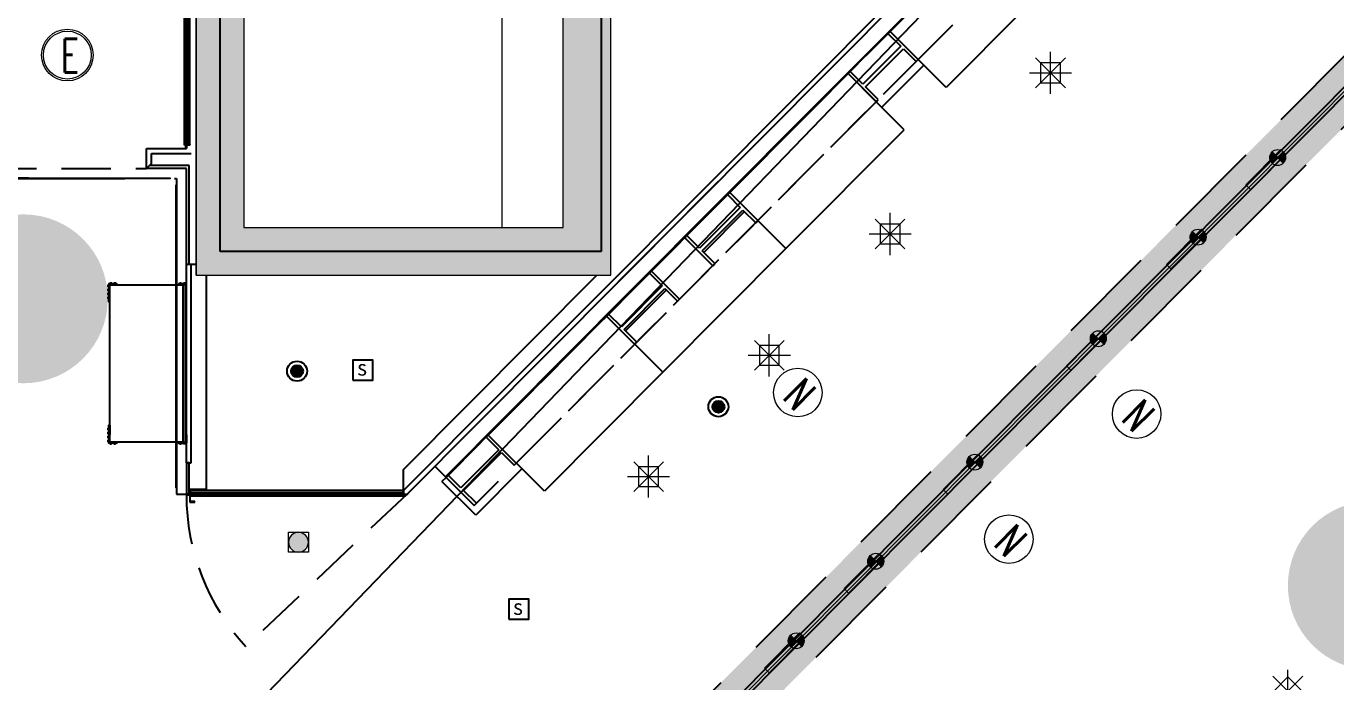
# Model space of a CAD drawing. Header units: millimetres. Extents: x 5896 to 6381, y 4295 to 4378.
# Drawn here: x 6139.4 to 6146, y 4306.98 to 4310.28 of the extents above; entities that cross this region are included whole.
import ezdxf

# ---------------------------------------------------------------- set-up
doc = ezdxf.new("R2010")
doc.units = ezdxf.units.MM
for name, pattern in [('DASHED', [0.75, 0.5, -0.25]), ('NASCOSTA', [0.375, 0.25, -0.125]), ('PHANTOM2', [1.25, 0.625, -0.125, 0.125, -0.125, 0.125, -0.125]), ('PUNTO2', [0.125, 0, -0.125]), ('TRATTEGGIATA', [0.75, 0.5, -0.25])]:
    doc.linetypes.add(name, pattern=pattern)
for name, color, linetype in [('ax-arredo piani', 2, 'Continuous'), ('ax-arredo piani rossi', 1, 'Continuous'), ('ax-arredo sez', 6, 'Continuous'), ('MERCHANDISING', 11, 'Continuous'), ('Pareti02', 3, 'Continuous'), ('piani-rossi', 1, 'Continuous'), ('proiezioni', 2, 'NASCOSTA'), ('VITI', 1, 'Continuous'), ('消防', 5, 'Continuous')]:
    doc.layers.add(name, color=color, linetype=linetype)
for name, color, linetype, true_color in [('LD_beam', 7, 'DASHED', 0x7ec8c8), ('LD_track', 7, 'Continuous', 0x7ec8c8), ('PROIEZ-FASCIONE', 7, 'TRATTEGGIATA', 0xb4b08e)]:
    doc.layers.add(name, color=color, linetype=linetype, true_color=true_color)
doc.layers.add('LD_def-points', color=11, linetype='Continuous', lineweight=5, plot=False)
for name, color, linetype, lineweight, true_color in [('LD_light', 7, 'Continuous', 5, 0xf00000), ('LD_N', 7, 'Continuous', 9, 0x41c62a), ('R-HATCH', 7, 'Continuous', 9, 0xbababa), ('R-WALL', 7, 'Continuous', 9, 0xbababa)]:
    doc.layers.add(name, color=color, linetype=linetype, lineweight=lineweight, true_color=true_color)
doc.layers.add('R-BORDER', color=7, linetype='PHANTOM2', true_color=0xdb0000, plot=False)
doc.styles.add('SIMPLEX', font='SIMPLEX.SHX', dxfattribs={"width": 0.65})
doc.styles.add('图签-仿宋', font='')
doc.styles.get('图签-仿宋').set_extended_font_data('FangSong_GB2312')

# ---------------------------------------------------------------- blocks, each defined once
blk = doc.blocks.new('f')
at = {"layer": 'LD_light', "lineweight": 5, "ltscale": 0.5}
h = blk.add_hatch(color=256, dxfattribs=at)
h.dxf.hatch_style = 1
h.paths.add_polyline_path([(-4698.39, 3404.16, 0.414214), (-4702.39, 3400.16), (-4698.39, 3400.16)])
at = {"layer": 'LD_light', "lineweight": 5}
h = blk.add_hatch(color=256, dxfattribs=at)
h.dxf.hatch_style = 1
h.paths.add_polyline_path([(-4677.39, 3398.53), (-4677.39, 3401.79), (-4702.39, 3401.79), (-4702.39, 3398.53)])
at = {"layer": 'LD_light', "lineweight": 5, "ltscale": 0.5}
h = blk.add_hatch(color=256, dxfattribs=at)
h.dxf.hatch_style = 1
h.paths.add_polyline_path([(-4694.39, 3400.16), (-4698.39, 3400.16), (-4698.39, 3396.16, 0.414214)])
at = {"layer": 'LD_light', "lineweight": 5}
for p, q in [((-4702.39, 3400.16), (-4694.39, 3400.16)), ((-4698.39, 3404.16), (-4698.39, 3396.16))]:
    blk.add_line(p, q, dxfattribs=at)
blk.add_lwpolyline([(-4677.39, 3401.79), (-4702.39, 3401.79), (-4702.39, 3398.53), (-4677.39, 3398.53)], close=True, dxfattribs=at)
blk.add_circle((-4698.39, 3400.16), 4, dxfattribs=at)
blk.add_circle((-4698.39, 3400.16), 4, dxfattribs=at)
blk = doc.blocks.new('E7')
at = {"layer": 'LD_light'}
for p, q in [((-0.075, -0.075), (0.075, 0.075)), ((-0.075, 0.075), (0.075, -0.075)), ((0, -0.1061), (0, 0.1061)), ((-0.1061, 0), (0.1061, 0))]:
    blk.add_line(p, q, dxfattribs=at)
blk.add_lwpolyline([(-0.05, -0.05), (0.05, -0.05), (0.05, 0.05), (-0.05, 0.05)], close=True, dxfattribs=at)
blk = doc.blocks.new('E2-6')
at = {"layer": 'LD_light'}
h = blk.add_hatch(color=256, dxfattribs=at)
h.dxf.hatch_style = 1
edge = h.paths.add_edge_path()
edge.add_arc((0, 0), 0.05, 0, 360)
blk.add_lwpolyline([(-0.05, -0.05), (0.05, -0.05), (0.05, 0.05), (-0.05, 0.05)], close=True, dxfattribs=at)
blk.add_circle((0, 0), 0.05, dxfattribs=at)
blk = doc.blocks.new('e')
at = {"layer": 'LD_light', "color": 160, "true_color": 0x1a53ff}
for radius in [8.4, 7.78]:
    blk.add_circle((0, 0), radius, dxfattribs=at)
at = {"layer": 'LD_light', "color": 160, "true_color": 0x1a53ff, "style": 'SIMPLEX', "width": 0.65}
blk.add_text('E', height=11.01, dxfattribs=at).set_placement((-2.02, -5.7))
blk = doc.blocks.new('notturna')
at = {"layer": 'LD_N'}
blk.add_circle((21.1399, -17.0434), 0.084, dxfattribs=at)
at = {"layer": 'LD_N', "style": 'SIMPLEX', "width": 0.65}
blk.add_text('N', height=0.1101, dxfattribs=at).set_placement((21.1144, -17.0975))
blk = doc.blocks.new('bullone fianco')
at = {"layer": 'VITI'}
for p, q in [((-0.0033, 0.0002), (-0.0033, 0.007)), ((-0.0003, 0.0081), (-0.0029, 0.0081)), ((-0.0003, 0.0059), (-0.0029, 0.0059)), ((-0.0003, 0.0013), (-0.0029, 0.0013)), ((-0.0003, -0.001), (-0.0003, 0.0081)), ((-0.0003, 0.0072), (-0.0003, 0.0081)), ((0, 0.0072), (-0.0003, 0.0072)), ((-0.0003, 0), (-0.0003, -0.001)), ((0, 0), (-0.0003, 0)), ((0, 0), (0, 0.0072)), ((-0.0003, -0.001), (-0.0029, -0.001))]:
    blk.add_line(p, q, dxfattribs=at)
for centre, radius, start, end in [((-0.0012, 0.007), 0.00209, 147.13278, 212.86722), ((0.0046, 0.0036), 0.00787, 163.22135, 196.77865), ((-0.0012, 0.0002), 0.00209, 147.13278, 212.86722)]:
    blk.add_arc(centre, radius, start, end, dxfattribs=at)
blk = doc.blocks.new('112')
at = {"layer": 'R-HATCH', "ltscale": 10000}
h = blk.add_hatch(color=253, dxfattribs=at)
h.dxf.hatch_style = 1
h.paths.add_polyline_path([(6094.1807, 4414.4756), (6095.3307, 4414.4756), (6095.3307, 4414.7156), (6093.9407, 4414.7156), (6093.9407, 4414.1636), (6087.6307, 4414.1636), (6087.6307, 4414.0136), (6093.9407, 4414.0136), (6093.9407, 4411.8256), (6096.0307, 4411.8256), (6096.0307, 4414.0136), (6095.7907, 4414.0136), (6095.7907, 4412.0656), (6094.1807, 4412.0656)])
at = {"layer": 'ax-arredo piani', "color": 253}
for p, q in [((6097.4374, 4413.0535), (6097.8222, 4413.4397)), ((6098.1055, 4413.1574), (6097.7208, 4412.7712)), ((6097.7208, 4412.7712), (6097.4374, 4413.0535)), ((6097.2256, 4412.8409), (6096.6291, 4412.2421)), ((6097.2257, 4412.8409), (6096.6292, 4412.2421)), ((6097.509, 4412.5585), (6097.2256, 4412.8409)), ((6097.5091, 4412.5586), (6097.2257, 4412.8409)), ((6096.9125, 4411.9598), (6097.5091, 4412.5586)), ((6096.9125, 4411.9598), (6097.509, 4412.5585)), ((6096.3564, 4412.0817), (6096.5619, 4412.288)), ((6096.5726, 4412.2987), (6096.5725, 4412.2986)), ((6096.6291, 4412.2421), (6096.9125, 4411.9598)), ((6096.6292, 4412.2421), (6096.9125, 4411.9598)), ((6096.4981, 4411.9405), (6096.7036, 4412.1468)), ((6096.7143, 4412.1575), (6096.7142, 4412.1575)), ((6096.1678, 4411.8924), (6095.9623, 4411.6861)), ((6096.3095, 4411.7512), (6096.104, 4411.545)), ((6095.4119, 4411.0202), (6096.0084, 4411.619)), ((6096.0084, 4411.619), (6096.2918, 4411.3367)), ((6096.2918, 4411.3367), (6095.6953, 4410.7379)), ((6095.6953, 4410.7379), (6095.4119, 4411.0202)), ((6093.9077, 4410.713), (6093.9077, 4410.683)), ((6093.9107, 4410.713), (6093.9077, 4410.713)), ((6093.9077, 4410.683), (6093.9327, 4410.683)), ((6093.9107, 4410.686), (6093.9107, 4410.713)), ((6093.9327, 4410.686), (6093.9107, 4410.686)), ((6093.9327, 4410.683), (6093.9327, 4410.686))]:
    blk.add_line(p, q, dxfattribs=at)
at = {"layer": 'ax-arredo piani', "color": 253, "elevation": 0}
for points in [[(6093.5047, 4410.9854), (6093.5047, 4410.9854), (6093.5047, 4411.7774), (6093.5047, 4411.7774), (6093.5047, 4411.7774), (6093.8737, 4411.7774), (6093.8737, 4410.9854), (6093.5047, 4410.9854)], [(6093.5017, 4411.6924), (6093.5047, 4411.6924), (6093.5047, 4411.7414), (6093.5017, 4411.7414)], [(6093.5017, 4411.0704), (6093.5047, 4411.0704), (6093.5047, 4411.0214), (6093.5017, 4411.0214)]]:
    blk.add_lwpolyline(points, close=True, dxfattribs=at)
at = {"layer": 'ax-arredo piani rossi', "color": 253}
for p, q in [((6093.8807, 4412.4836), (6093.8807, 4413.9436)), ((6097.3957, 4412.6716), (6097.6074, 4412.8841)), ((6096.019, 4411.6296), (6096.6398, 4412.2528)), ((6096.2918, 4411.3367), (6096.9125, 4411.9598)), ((6095.2002, 4410.8077), (6095.1435, 4410.8641)), ((6095.2002, 4410.8077), (6095.179, 4410.7864)), ((6095.349, 4410.6171), (6095.179, 4410.7864)), ((6095.5819, 4410.8508), (6095.349, 4410.6171)), ((6094.9829, 4410.713), (6093.9107, 4410.713))]:
    blk.add_line(p, q, dxfattribs=at)
at = {"layer": 'ax-arredo sez', "color": 253}
for p, q in [((6093.8907, 4412.4846), (6093.8907, 4413.9426)), ((6093.8987, 4413.9436), (6093.8987, 4412.4836)), ((6093.8987, 4413.9426), (6093.8987, 4412.4846)), ((6093.9087, 4412.4836), (6093.9087, 4413.9436)), ((6097.4374, 4413.0535), (6097.4268, 4413.0428)), ((6097.4268, 4413.0428), (6097.4909, 4412.979)), ((6097.5791, 4412.9123), (6097.4374, 4413.0535)), ((6097.4909, 4412.979), (6097.3004, 4412.7877)), ((6097.3138, 4412.7743), (6097.5044, 4412.9656)), ((6097.5044, 4412.9656), (6097.5685, 4412.9017)), ((6097.5685, 4412.9017), (6097.5791, 4412.9123)), ((6097.2363, 4412.8516), (6097.2257, 4412.8409)), ((6097.2257, 4412.8409), (6097.3674, 4412.6998)), ((6097.3004, 4412.7877), (6097.2363, 4412.8516)), ((6097.378, 4412.7104), (6097.3138, 4412.7743)), ((6097.3674, 4412.6998), (6097.378, 4412.7104)), ((6093.8807, 4412.4806), (6093.8807, 4412.4836)), ((6093.8807, 4412.4836), (6093.9087, 4412.4836)), ((6093.8877, 4412.4806), (6093.8807, 4412.4806)), ((6093.8877, 4412.4636), (6093.8877, 4412.4806)), ((6093.8907, 4412.4636), (6093.8877, 4412.4636)), ((6093.8917, 4412.4836), (6093.8907, 4412.4846)), ((6093.9087, 4412.4806), (6093.8907, 4412.4806)), ((6093.8907, 4412.4806), (6093.8907, 4412.4636)), ((6093.8977, 4412.4836), (6093.8917, 4412.4836)), ((6093.8987, 4412.4846), (6093.8977, 4412.4836)), ((6093.8987, 4412.4836), (6093.9087, 4412.4836)), ((6093.9087, 4412.4836), (6093.9087, 4412.4806)), ((6093.9057, 4412.3786), (6093.7057, 4412.3786)), ((6093.9057, 4411.8814), (6093.9057, 4412.3786)), ((6093.8907, 4412.3636), (6093.6907, 4412.3636)), ((6093.8907, 4411.8814), (6093.8907, 4412.3636)), ((6096.6292, 4412.2421), (6096.6186, 4412.2315)), ((6096.7709, 4412.101), (6096.6292, 4412.2421)), ((6096.6186, 4412.2315), (6096.6827, 4412.1676)), ((6096.6827, 4412.1676), (6096.4772, 4411.9614)), ((6096.4906, 4411.9479), (6096.6962, 4412.1542)), ((6096.6962, 4412.1542), (6096.7603, 4412.0904)), ((6096.7603, 4412.0904), (6096.7709, 4412.101)), ((6096.4131, 4412.0252), (6096.4025, 4412.0146)), ((6096.4025, 4412.0146), (6096.5442, 4411.8734)), ((6096.4772, 4411.9614), (6096.4131, 4412.0252)), ((6096.5548, 4411.8841), (6096.4906, 4411.9479)), ((6096.2351, 4411.8466), (6096.2245, 4411.8359)), ((6096.3768, 4411.7054), (6096.2351, 4411.8466)), ((6096.5442, 4411.8734), (6096.5548, 4411.8841)), ((6096.2245, 4411.8359), (6096.2886, 4411.7721)), ((6096.2886, 4411.7721), (6096.0831, 4411.5658)), ((6096.0966, 4411.5524), (6096.3021, 4411.7587)), ((6096.3021, 4411.7587), (6096.3662, 4411.6948)), ((6096.3662, 4411.6948), (6096.3768, 4411.7054)), ((6096.019, 4411.6296), (6096.0084, 4411.619)), ((6096.0084, 4411.619), (6096.1501, 4411.4779)), ((6096.0831, 4411.5658), (6096.019, 4411.6296)), ((6096.1607, 4411.4885), (6096.0966, 4411.5524)), ((6096.1501, 4411.4779), (6096.1607, 4411.4885)), ((6095.4119, 4411.0202), (6095.4013, 4411.0096)), ((6095.4013, 4411.0096), (6095.4654, 4410.9457)), ((6095.5536, 4410.8791), (6095.4119, 4411.0202)), ((6095.4654, 4410.9457), (6095.2749, 4410.7544)), ((6095.2883, 4410.741), (6095.4789, 4410.9323)), ((6095.4789, 4410.9323), (6095.543, 4410.8684)), ((6093.9057, 4410.8814), (6093.8907, 4410.8814)), ((6093.8907, 4410.8814), (6093.8907, 4410.723)), ((6093.9057, 4410.723), (6093.9057, 4410.8814)), ((6095.543, 4410.8684), (6095.5536, 4410.8791)), ((6095.2107, 4410.8183), (6095.2002, 4410.8077)), ((6095.2002, 4410.8077), (6095.3418, 4410.6665)), ((6095.2749, 4410.7544), (6095.2107, 4410.8183)), ((6093.8907, 4410.723), (6093.9057, 4410.723)), ((6093.8907, 4410.723), (6093.8907, 4410.72)), ((6093.9077, 4410.723), (6093.8907, 4410.723)), ((6093.9107, 4410.741), (6093.9077, 4410.741)), ((6093.9077, 4410.741), (6093.9077, 4410.723)), ((6093.9107, 4410.713), (6093.9107, 4410.741)), ((6094.9829, 4410.741), (6093.9107, 4410.741)), ((6093.9107, 4410.741), (6093.9107, 4410.731)), ((6093.9107, 4410.73), (6093.9117, 4410.731)), ((6093.9107, 4410.731), (6094.9829, 4410.731)), ((6093.9107, 4410.724), (6093.9107, 4410.73)), ((6093.9117, 4410.723), (6093.9107, 4410.724)), ((6093.9117, 4410.731), (6094.9819, 4410.731)), ((6094.9819, 4410.723), (6093.9117, 4410.723)), ((6094.9819, 4410.731), (6094.9829, 4410.73)), ((6094.9829, 4410.724), (6094.9819, 4410.723)), ((6094.9829, 4410.713), (6094.9829, 4410.741)), ((6094.9829, 4410.741), (6094.9859, 4410.741)), ((6094.9829, 4410.731), (6094.9829, 4410.741)), ((6094.9829, 4410.73), (6094.9829, 4410.724)), ((6094.9859, 4410.741), (6094.9859, 4410.723)), ((6094.9859, 4410.723), (6095.0029, 4410.723)), ((6095.0029, 4410.723), (6095.0029, 4410.72)), ((6095.3524, 4410.6772), (6095.2883, 4410.741)), ((6093.8907, 4410.72), (6093.9077, 4410.72)), ((6093.9077, 4410.72), (6093.9077, 4410.713)), ((6093.9077, 4410.713), (6093.9107, 4410.713)), ((6094.9859, 4410.713), (6094.9829, 4410.713)), ((6095.0029, 4410.72), (6094.9859, 4410.72)), ((6094.9859, 4410.72), (6094.9859, 4410.713)), ((6095.3418, 4410.6665), (6095.3524, 4410.6772))]:
    blk.add_line(p, q, dxfattribs=at)
at = {"layer": 'ax-arredo sez', "color": 253, "elevation": 0}
for points in [[(6093.5037, 4411.7414), (6093.5007, 4411.7414), (6093.5007, 4411.7814), (6093.5407, 4411.7814), (6093.5407, 4411.7784), (6093.5037, 4411.7784), (6093.5037, 4411.7414)], [(6093.8877, 4411.7414), (6093.8907, 4411.7414), (6093.8907, 4411.7814), (6093.8507, 4411.7814), (6093.8507, 4411.7784), (6093.8877, 4411.7784), (6093.8877, 4411.7414)], [(6093.5037, 4411.0214), (6093.5007, 4411.0214), (6093.5007, 4410.9814), (6093.5407, 4410.9814), (6093.5407, 4410.9844), (6093.5037, 4410.9844), (6093.5037, 4411.0214)], [(6093.8877, 4411.0214), (6093.8907, 4411.0214), (6093.8907, 4410.9814), (6093.8507, 4410.9814), (6093.8507, 4410.9844), (6093.8877, 4410.9844), (6093.8877, 4411.0214)]]:
    blk.add_lwpolyline(points, dxfattribs=at)
blk.add_lwpolyline([(6093.8747, 4410.9844), (6093.8877, 4410.9844), (6093.8877, 4411.7784), (6093.8747, 4411.7784)], close=True, dxfattribs=at)
at = {"layer": 'Pareti02', "color": 253}
for p, q in [((6094.9859, 4410.7414), (6099.5501, 4415.3229)), ((6095.0029, 4410.723), (6099.5681, 4415.3056)), ((6093.6907, 4412.3636), (6093.6907, 4412.4636)), ((6093.6907, 4412.4636), (6093.8907, 4412.4636)), ((6093.7157, 4412.3886), (6093.7157, 4412.4386)), ((6093.7157, 4412.4386), (6093.9157, 4412.4386)), ((6093.7157, 4412.3886), (6093.6907, 4412.3636)), ((6093.8907, 4410.8814), (6093.8907, 4411.8814)), ((6093.8907, 4411.8814), (6093.9407, 4411.8814)), ((6093.9157, 4410.8814), (6093.9157, 4411.8814)), ((6093.9907, 4411.8256), (6093.9907, 4410.748)), ((6094.9859, 4410.8476), (6095.9602, 4411.8256)), ((6093.8907, 4410.8814), (6093.9157, 4410.8814)), ((6094.9859, 4410.723), (6094.9859, 4410.8476)), ((6093.9057, 4410.748), (6093.9907, 4410.748))]:
    blk.add_line(p, q, dxfattribs=at)
at = {"layer": 'piani-rossi', "color": 253}
blk.add_line((6095.9517, 4411.6755), (6096.5725, 4412.2986), dxfattribs=at)
at = {"layer": 'PROIEZ-FASCIONE', "color": 253}
for p, q in [((6087.8307, 4412.3136), (6093.8407, 4412.3136)), ((6093.8407, 4412.3136), (6093.8407, 4410.723)), ((6093.8407, 4410.723), (6093.8907, 4410.723)), ((6093.8907, 4410.723), (6093.8907, 4410.723))]:
    blk.add_line(p, q, dxfattribs=at)
at = {"layer": 'proiezioni', "color": 253}
for p, q in [((6097.4374, 4413.0535), (6099.4629, 4415.0867)), ((6099.6046, 4414.9456), (6097.5791, 4412.9123)), ((6095.2002, 4410.8077), (6097.4374, 4413.0535)), ((6097.4374, 4413.0535), (6097.5791, 4412.9123)), ((6097.5791, 4412.9123), (6097.4374, 4413.0535)), ((6097.5791, 4412.9123), (6095.3418, 4410.6665)), ((6095.4119, 4411.0202), (6097.2257, 4412.8409)), ((6097.2257, 4412.8409), (6097.3674, 4412.6998)), ((6097.3674, 4412.6998), (6095.5536, 4410.8791)), ((6092.8857, 4412.3636), (6093.6907, 4412.3636)), ((6095.5536, 4410.8791), (6095.4119, 4411.0202)), ((6095.3418, 4410.6665), (6095.2002, 4410.8077)), ((6095.0029, 4410.723), (6094.1912, 4409.9558))]:
    blk.add_line(p, q, dxfattribs=at)
blk.add_arc((6095.0106, 4410.719), 1.1198, 179.9511, 222.96902, dxfattribs=at)
at = {"layer": 'R-BORDER', "color": 253, "ltscale": 10000}
for p, q in [((6095.9807, 4421.9837), (6095.9807, 4411.9456)), ((6094.0607, 4411.9456), (6094.0607, 4414.0886)), ((6095.9807, 4411.9456), (6094.0607, 4411.9456))]:
    blk.add_line(p, q, dxfattribs=at)
at = {"layer": 'R-WALL', "color": 253, "ltscale": 10000}
for p, q in [((6096.0307, 4411.8256), (6096.0307, 4414.7156)), ((6094.1807, 4414.4756), (6094.1807, 4412.0656)), ((6093.9407, 4411.8256), (6093.9407, 4414.0136)), ((6093.9407, 4414.0136), (6093.9407, 4411.8256)), ((6095.4807, 4414.0136), (6095.4807, 4412.0656)), ((6095.7907, 4412.0656), (6095.7907, 4414.0136)), ((6094.1807, 4412.0656), (6095.7907, 4412.0656)), ((6093.9407, 4411.8256), (6096.0307, 4411.8256))]:
    blk.add_line(p, q, dxfattribs=at)
at = {"layer": 'VITI', "color": 253, "elevation": 0}
for points in [[(6093.5407, 4411.7814), (6093.5407, 4411.7824), (6093.4997, 4411.7824), (6093.4997, 4411.6924), (6093.5007, 4411.6924), (6093.5007, 4411.7814), (6093.5407, 4411.7814)], [(6093.5407, 4410.9814), (6093.5407, 4410.9804), (6093.4997, 4410.9804), (6093.4997, 4411.0704), (6093.5007, 4411.0704), (6093.5007, 4410.9814), (6093.5407, 4410.9814)]]:
    blk.add_lwpolyline(points, dxfattribs=at)
for points in [[(6093.8507, 4411.7824), (6093.8507, 4411.7814), (6093.8907, 4411.7814), (6093.8907, 4411.7824)], [(6093.8507, 4410.9814), (6093.8507, 4410.9804), (6093.8907, 4410.9804), (6093.8907, 4410.9814)]]:
    blk.add_lwpolyline(points, close=True, dxfattribs=at)
at = {"layer": 'VITI', "color": 253}
for p in [(6093.4997, 4411.7684), (6093.4997, 4411.7484), (6093.4997, 4411.7284), (6093.4997, 4411.7084)]:
    blk.add_blockref('bullone fianco', p, dxfattribs=at)
for p, rotation in [((6093.5067, 4411.7824), 270), ((6093.5267, 4411.7824), 270), ((6093.8848, 4410.9804), 90)]:
    blk.add_blockref('bullone fianco', p, dxfattribs=dict(at, rotation=rotation))
at = {"layer": 'VITI', "color": 253, "extrusion": (0, 0, -1), "zscale": -1}
for p, rotation in [((-6093.8648, 4411.7824), 270), ((-6093.8848, 4411.7824), 270), ((-6093.4997, 4411.0545), 180), ((-6093.4997, 4411.0345), 180), ((-6093.4997, 4411.0145), 180), ((-6093.4997, 4410.9945), 180), ((-6093.5067, 4410.9804), 90), ((-6093.5267, 4410.9804), 90), ((-6093.8577, 4410.9804), 90)]:
    blk.add_blockref('bullone fianco', p, dxfattribs=dict(at, rotation=rotation))
blk = doc.blocks.new('A$C1A5804E3')
at = {"color": 6, "ltscale": 2}
blk.add_lwpolyline([(-699236, -432956), (-698936, -432956), (-698936, -432656), (-699236, -432656)], close=True, dxfattribs=at)
at = {"color": 6, "ltscale": 2, "style": '图签-仿宋'}
blk.add_text('s', height=232, dxfattribs=at).set_placement((-699174, -432889))

msp = doc.modelspace()

# ---------------------------------------------------------------- hatches: boundary and pattern name
at = {"layer": 'LD_light'}
h = msp.add_hatch(color=256, dxfattribs=at)
h.dxf.hatch_style = 1
h.paths.add_polyline_path([(6143.3594, 4309.8627), (6144.2826, 4310.7893), (6144.2861, 4310.7858), (6143.363, 4309.8591)])
h = msp.add_hatch(color=256, dxfattribs=at)
h.dxf.hatch_style = 1
h.paths.add_polyline_path([(6142.4363, 4308.936), (6143.3594, 4309.8627), (6143.363, 4309.8591), (6142.4398, 4308.9325)])
h = msp.add_hatch(color=256, dxfattribs=at)
h.dxf.hatch_style = 1
h.paths.add_polyline_path([(6138.1033, 4309.5093), (6139.4113, 4309.5093), (6139.4113, 4309.5143), (6138.1033, 4309.5143)])
h = msp.add_hatch(color=256, dxfattribs=at)
h.dxf.hatch_style = 1
h.paths.add_polyline_path([(6139.4113, 4309.5143), (6140.1253, 4309.5143), (6140.1253, 4309.5093), (6139.4113, 4309.5093)])
h = msp.add_hatch(color=256, dxfattribs=at)
h.dxf.hatch_style = 1
h.paths.add_polyline_path([(6140.1548, 4309.0629), (6140.1548, 4309.4799), (6140.1598, 4309.4799), (6140.1598, 4309.0629)])
h = msp.add_hatch(color=256, dxfattribs=at)
h.dxf.hatch_style = 1
h.paths.add_polyline_path([(6140.1548, 4307.9529), (6140.1548, 4309.0629), (6140.1598, 4309.0629), (6140.1598, 4307.9529)])
h = msp.add_hatch(color=256, dxfattribs=at)
h.dxf.hatch_style = 1
h.paths.add_polyline_path([(6141.5131, 4308.0094), (6142.4363, 4308.936), (6142.4398, 4308.9325), (6141.5167, 4308.0058)])
at = {"layer": 'MERCHANDISING'}
h = msp.add_hatch(color=3, dxfattribs=at)
h.dxf.hatch_style = 1
h.paths.add_polyline_path([(6148.8986, 4312.6419), (6148.7215, 4312.8183), (6140.0302, 4304.087), (6140.2073, 4303.9105)])
h = msp.add_hatch(color=1, dxfattribs=at)
h.dxf.hatch_style = 1
h.paths.add_polyline_path([(6139.8113, 4308.905, 1), (6138.9606, 4308.905, 1)])
h = msp.add_hatch(color=2, dxfattribs=at)
h.dxf.hatch_style = 1
h.paths.add_polyline_path([(6146.6095, 4307.4611, 1), (6145.7588, 4307.4611, 1)])
at = {"layer": '消防', "ltscale": 2}
for points in [[(6140.7952, 4308.5405, 1), (6140.7348, 4308.5405, 1)], [(6142.9187, 4308.3617, 1), (6142.8582, 4308.3617, 1)]]:
    msp.add_hatch(color=6, dxfattribs=at).paths.add_polyline_path(points)

# ---------------------------------------------------------------- linework, layer by layer
at = {"layer": 'LD_beam', "elevation": 0}
msp.add_lwpolyline([(6148.8986, 4312.6419), (6148.7215, 4312.8183), (6140.0302, 4304.087), (6140.2073, 4303.9105)], close=True, dxfattribs=at)
at = {"layer": 'LD_def-points'}
msp.add_line((6140.1187, 4303.9987), (6148.81, 4312.7301), dxfattribs=at)
at = {"layer": 'LD_light', "elevation": 0}
for points in [[(6143.3594, 4309.8627), (6144.2826, 4310.7893), (6144.2861, 4310.7858), (6143.363, 4309.8591)], [(6142.4363, 4308.936), (6143.3594, 4309.8627), (6143.363, 4309.8591), (6142.4398, 4308.9325)], [(6138.1033, 4309.5093), (6139.4113, 4309.5093), (6139.4113, 4309.5143), (6138.1033, 4309.5143)], [(6139.4113, 4309.5143), (6140.1253, 4309.5143), (6140.1253, 4309.5093), (6139.4113, 4309.5093)], [(6140.1548, 4309.0629), (6140.1548, 4309.4799), (6140.1598, 4309.4799), (6140.1598, 4309.0629)], [(6140.1548, 4307.9529), (6140.1548, 4309.0629), (6140.1598, 4309.0629), (6140.1598, 4307.9529)], [(6141.5131, 4308.0094), (6142.4363, 4308.936), (6142.4398, 4308.9325), (6141.5167, 4308.0058)]]:
    msp.add_lwpolyline(points, close=True, dxfattribs=at)
at = {"layer": 'LD_track'}
for p, q in [((6140.1081, 4304.0093), (6148.7994, 4312.7407)), ((6140.1294, 4303.9882), (6148.8206, 4312.7195))]:
    msp.add_line(p, q, dxfattribs=at)
at = {"layer": 'MERCHANDISING'}
msp.add_line((6139.5736, 4305.8416), (6146.7036, 4313.2282), dxfattribs=at)
at = {"layer": '消防', "color": 6, "ltscale": 2}
for centre, radius in [((6140.765, 4308.5405), 0.0504), ((6140.765, 4308.5405), 0.0302), ((6142.8885, 4308.3617), 0.0504), ((6142.8885, 4308.3617), 0.0302)]:
    msp.add_circle(centre, radius, dxfattribs=at)

# ---------------------------------------------------------------- block references
msp.add_blockref('112', (46.3165, -102.8019))
at = {"layer": 'LD_light', "linetype": 'PUNTO2', "xscale": 0.0154948959566415, "yscale": 0.0154948959566415, "zscale": 0.0154948959566415}
msp.add_blockref('e', (6139.6074, 4310.1325, 0), dxfattribs=at)
at = {"layer": 'LD_light'}
for p in [(6144.5623, 4310.0429), (6143.754, 4309.2315), (6143.1454, 4308.6206), (6142.5368, 4308.0096)]:
    msp.add_blockref('E7', p, dxfattribs=at)
at = {"layer": 'LD_light', "xscale": 0.01, "yscale": 0.01, "zscale": 0.01, "rotation": 225.1089947128519}
for p in [(6088.4595, 4300.3276), (6088.0584, 4299.9268), (6087.5555, 4299.4152), (6086.9334, 4298.7934), (6086.434, 4298.2944), (6086.0329, 4297.8935)]:
    msp.add_blockref('f', p, dxfattribs=at)
at = {"layer": 'LD_light', "xscale": -1, "rotation": 269.9999999999628}
msp.add_blockref('E2-6', (6140.7722, 4307.679), dxfattribs=at)
at = {"layer": 'LD_light', "rotation": 45.10899471140102}
msp.add_blockref('E7', (6145.759, 4306.9297), dxfattribs=at)
at = {"layer": 'LD_N', "xscale": 1.454545454545454, "yscale": 1.454545454545454, "zscale": 1.454545454545454, "rotation": 315.0190014222193}
for p in [(6139.0626, 4347.7037, 0), (6140.7701, 4347.5953, 0), (6140.1265, 4346.9656, 0)]:
    msp.add_blockref('notturna', p, dxfattribs=at)
at = {"layer": '消防', "color": 5, "ltscale": 2, "xscale": 0.000336, "yscale": 0.000336, "zscale": 0.000336}
for p in [(6375.9894, 4453.9691), (6376.7752, 4452.7641)]:
    msp.add_blockref('A$C1A5804E3', p, dxfattribs=at)

doc.saveas('drawing.dxf')
